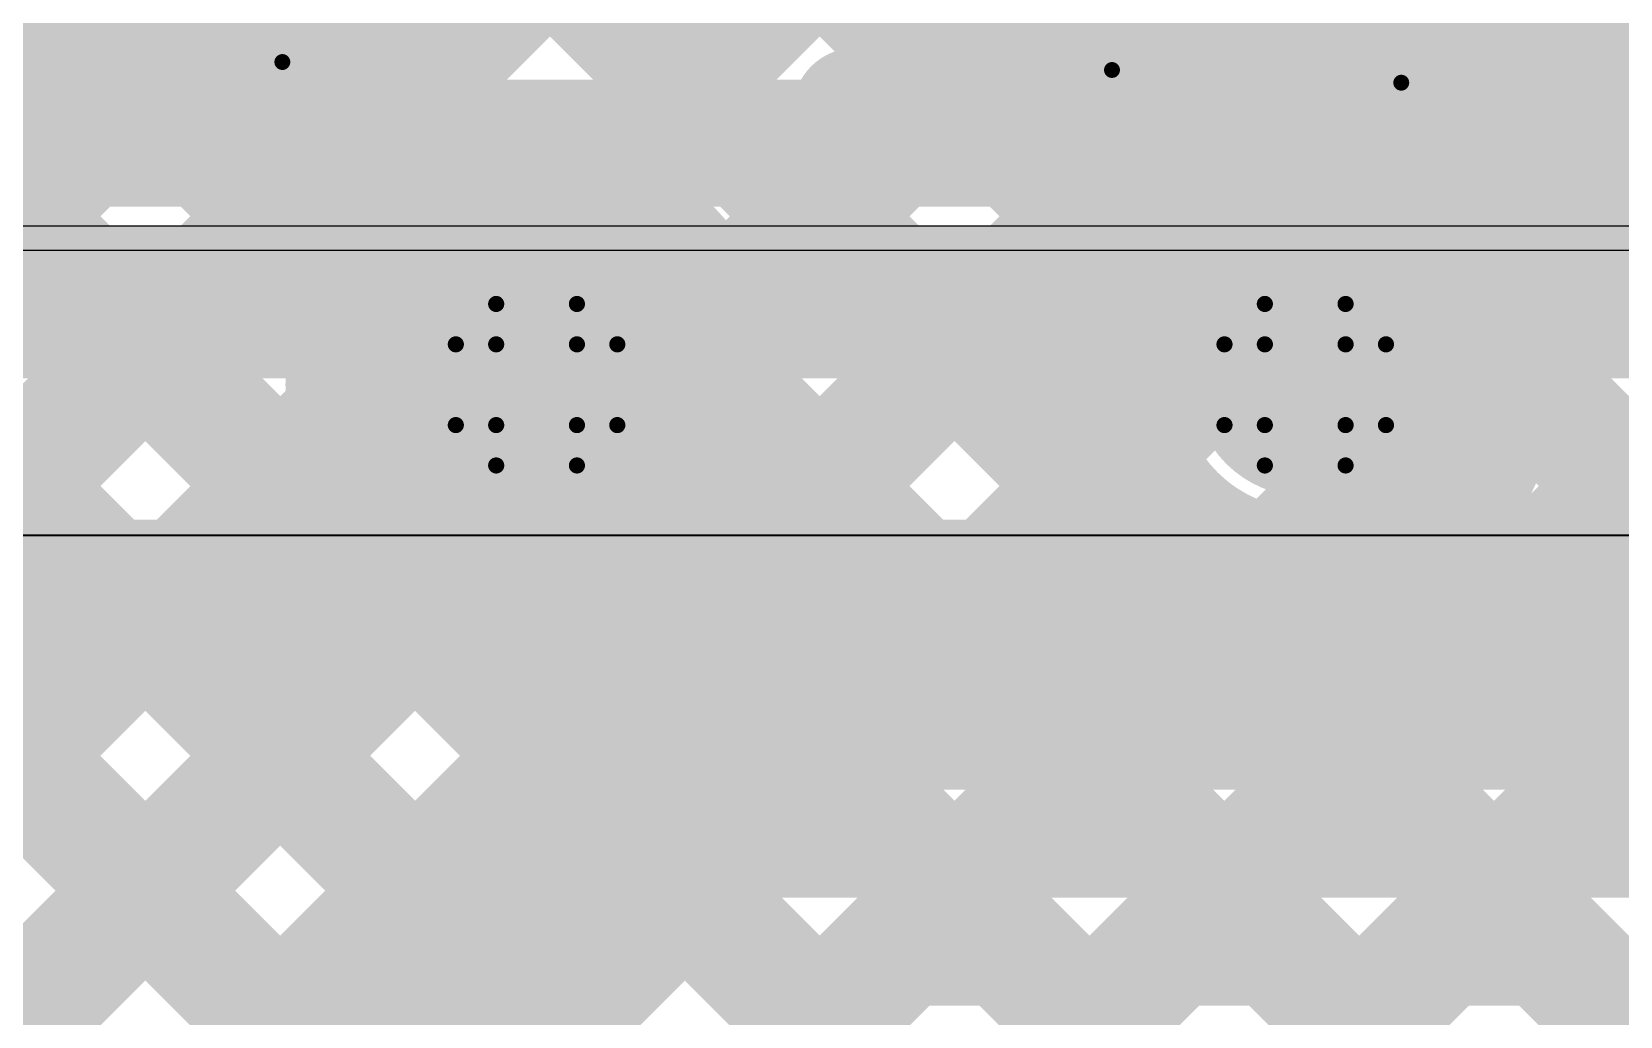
# Model space of a CAD drawing. Header units: millimetres. Extents: x 13 to 259, y -2 to 326.
# Drawn here: x 83.647 to 88.644, y 124.339 to 127.435 of the extents above; entities that cross this region are included whole.
import ezdxf

# ---------------------------------------------------------------- set-up
doc = ezdxf.new("R2010")
doc.units = ezdxf.units.MM
for name, color, linetype in [('BottomLayer', 5, 'Continuous'), ('BottomSolder', 6, 'Continuous'), ('ConnectLayer', 7, 'Continuous'), ('DrillDrawing', 1, 'Continuous'), ('Mechanical14', 56, 'Continuous'), ('Mechanical15', 56, 'Continuous'), ('Mechanical34', 56, 'Continuous'), ('Mechanical8', 56, 'Continuous'), ('MidLayer1', 16, 'Continuous'), ('MidLayer2', 76, 'Continuous'), ('MidLayer3', 90, 'Continuous'), ('MidLayer4', 156, 'Continuous'), ('MidLayer5', 130, 'Continuous'), ('MidLayer6', 216, 'Continuous'), ('MultiLayer', 9, 'Continuous'), ('TopLayer', 1, 'Continuous'), ('TopPaste', 8, 'Continuous'), ('TopSolder', 216, 'Continuous')]:
    doc.layers.add(name, color=color, linetype=linetype)

# ---------------------------------------------------------------- blocks, each defined once
blk = doc.blocks.new('RESC1005X40N_163')
at = {"layer": 'Mechanical14', "const_width": 0.1}
for points in [[(-0.5, 0.25), (0.5, 0.25)], [(-0.5, -0.25), (-0.5, 0.25)], [(0.5, -0.25), (0.5, 0.25)], [(-0.5, -0.25), (0.5, -0.25)]]:
    blk.add_lwpolyline(points, dxfattribs=at)
at = {"layer": 'Mechanical14', "const_width": 0.05}
for points in [[(-0.525, 0.25, 1), (-0.475, 0.25, 1)], [(-0.525, 0.25, 1), (-0.475, 0.25, 1)], [(0.475, 0.25, 1), (0.525, 0.25, 1)], [(0.475, 0.25, 1), (0.525, 0.25, 1)], [(-0.525, -0.25, 1), (-0.475, -0.25, 1)], [(-0.525, -0.25, 1), (-0.475, -0.25, 1)], [(0.475, -0.25, 1), (0.525, -0.25, 1)], [(0.475, -0.25, 1), (0.525, -0.25, 1)]]:
    blk.add_lwpolyline(points, format="xyb", close=True, dxfattribs=at)
at = {"layer": 'Mechanical15', "const_width": 0.05}
for points in [[(0, -0.5), (0, 0.5)], [(-0.91, 0.46), (0.91, 0.46)], [(-0.91, -0.46), (-0.91, 0.46)], [(0.91, -0.46), (0.91, 0.46)], [(-0.5, 0), (0.5, 0)], [(-0.91, -0.46), (0.91, -0.46)]]:
    blk.add_lwpolyline(points, dxfattribs=at)
at = {"layer": 'Mechanical15'}
for points, const_width in [([(-0.0125, 0.5, 1), (0.0125, 0.5, 1)], 0.025), ([(-0.9225, 0.46, 1), (-0.8975, 0.46, 1)], 0.025), ([(-0.9225, 0.46, 1), (-0.8975, 0.46, 1)], 0.025), ([(0.8975, 0.46, 1), (0.9225, 0.46, 1)], 0.025), ([(0.8975, 0.46, 1), (0.9225, 0.46, 1)], 0.025), ([(0.35, 0, 1), (-0.35, 0, 1)], 0.05), ([(-0.5125, 0, 1), (-0.4875, 0, 1)], 0.025), ([(-0.3625, 0, 1), (-0.3375, 0, 1)], 0.025), ([(0.3375, 0, 1), (0.3625, 0, 1)], 0.025), ([(0.4875, 0, 1), (0.5125, 0, 1)], 0.025), ([(-0.9225, -0.46, 1), (-0.8975, -0.46, 1)], 0.025), ([(-0.9225, -0.46, 1), (-0.8975, -0.46, 1)], 0.025), ([(0.8975, -0.46, 1), (0.9225, -0.46, 1)], 0.025), ([(0.8975, -0.46, 1), (0.9225, -0.46, 1)], 0.025), ([(-0.0125, -0.5, 1), (0.0125, -0.5, 1)], 0.025)]:
    blk.add_lwpolyline(points, format="xyb", close=True, dxfattribs=dict(at, const_width=const_width))
at = {"layer": 'TopLayer'}
for points in [[(-0.18, -0.31), (-0.18, 0.31), (-0.76, -0.31), (-0.76, 0.31)], [(0.76, -0.31), (0.76, 0.31), (0.18, -0.31), (0.18, 0.31)]]:
    blk.add_solid(points, dxfattribs=at)
at = {"layer": 'TopPaste'}
for points in [[(-0.18, -0.31), (-0.18, 0.31), (-0.76, -0.31), (-0.76, 0.31)], [(0.76, -0.31), (0.76, 0.31), (0.18, -0.31), (0.18, 0.31)]]:
    blk.add_solid(points, dxfattribs=at)
at = {"layer": 'TopSolder'}
for points in [[(-0.0784, -0.4116), (-0.0784, 0.4116), (-0.8616, -0.4116), (-0.8616, 0.4116)], [(0.8616, -0.4116), (0.8616, 0.4116), (0.0784, -0.4116), (0.0784, 0.4116)]]:
    blk.add_solid(points, dxfattribs=at)
blk = doc.blocks.new('CAPC1005X55N_166')
at = {"layer": 'Mechanical14', "const_width": 0.1}
for points in [[(-0.5249, 0.2751), (-0.5249, -0.2749)], [(0.5251, 0.2751), (-0.5249, 0.2751)], [(0.5251, 0.2751), (0.5251, -0.2749)], [(0.5251, -0.2749), (-0.5249, -0.2749)]]:
    blk.add_lwpolyline(points, dxfattribs=at)
at = {"layer": 'Mechanical14', "const_width": 0.05}
for points in [[(-0.5499, 0.2751, 1), (-0.5, 0.2751, 1)], [(-0.5499, 0.2751, 1), (-0.5, 0.2751, 1)], [(0.5001, 0.2751, 1), (0.55, 0.2751, 1)], [(0.5001, 0.2751, 1), (0.55, 0.2751, 1)], [(-0.5499, -0.2749, 1), (-0.5, -0.2749, 1)], [(-0.5499, -0.2749, 1), (-0.5, -0.2749, 1)], [(0.5001, -0.2749, 1), (0.55, -0.2749, 1)], [(0.5001, -0.2749, 1), (0.55, -0.2749, 1)]]:
    blk.add_lwpolyline(points, format="xyb", close=True, dxfattribs=at)
at = {"layer": 'Mechanical15', "const_width": 0.05}
for points in [[(0, 0.5), (0, -0.5)], [(-0.91, 0.46), (-0.91, -0.46)], [(0.91, 0.46), (-0.91, 0.46)], [(0.91, 0.46), (0.91, -0.46)], [(0.5, 0), (-0.5, 0)], [(0.91, -0.46), (-0.91, -0.46)]]:
    blk.add_lwpolyline(points, dxfattribs=at)
at = {"layer": 'Mechanical15', "const_width": 0.025}
for points in [[(-0.0125, 0.5, 1), (0.0125, 0.5, 1)], [(-0.9225, 0.46, 1), (-0.8975, 0.46, 1)], [(-0.9225, 0.46, 1), (-0.8975, 0.46, 1)], [(0.8975, 0.46, 1), (0.9225, 0.46, 1)], [(0.8975, 0.46, 1), (0.9225, 0.46, 1)], [(-0.5125, 0, 1), (-0.4875, 0, 1)], [(0.4875, 0, 1), (0.5125, 0, 1)], [(-0.9225, -0.46, 1), (-0.8975, -0.46, 1)], [(-0.9225, -0.46, 1), (-0.8975, -0.46, 1)], [(0.8975, -0.46, 1), (0.9225, -0.46, 1)], [(0.8975, -0.46, 1), (0.9225, -0.46, 1)], [(-0.0125, -0.5, 1), (0.0125, -0.5, 1)]]:
    blk.add_lwpolyline(points, format="xyb", close=True, dxfattribs=at)
at = {"layer": 'TopLayer'}
for points in [[(-0.76, -0.31), (-0.14, -0.31), (-0.76, 0.31), (-0.14, 0.31)], [(0.14, -0.31), (0.76, -0.31), (0.14, 0.31), (0.76, 0.31)]]:
    blk.add_solid(points, dxfattribs=at)
at = {"layer": 'TopPaste'}
for points in [[(-0.76, -0.31), (-0.14, -0.31), (-0.76, 0.31), (-0.14, 0.31)], [(0.14, -0.31), (0.76, -0.31), (0.14, 0.31), (0.76, 0.31)]]:
    blk.add_solid(points, dxfattribs=at)
at = {"layer": 'TopSolder'}
for points in [[(-0.8616, -0.4116), (-0.0384, -0.4116), (-0.8616, 0.4116), (-0.0384, 0.4116)], [(0.0384, -0.4116), (0.8616, -0.4116), (0.0384, 0.4116), (0.8616, 0.4116)]]:
    blk.add_solid(points, dxfattribs=at)

msp = doc.modelspace()

# ---------------------------------------------------------------- linework, layer by layer
at = {"layer": 'BottomLayer', "const_width": 0.25}
for points in [[(85.1097, 126.325, 1), (85.3597, 126.325, 1)], [(87.5279, 126.325, 1), (87.7779, 126.325, 1)]]:
    msp.add_lwpolyline(points, format="xyb", close=True, dxfattribs=at)
at = {"layer": 'BottomSolder', "const_width": 0.3516}
for points in [[(85.0589, 126.325, 1), (85.4105, 126.325, 1)], [(87.4771, 126.325, 1), (87.8287, 126.325, 1)]]:
    msp.add_lwpolyline(points, format="xyb", close=True, dxfattribs=at)
at = {"layer": 'ConnectLayer'}
for p, q in [((70.7, 126.825), (101.8751, 126.825)), ((100.8311, 125.85), (70.7, 125.85))]:
    msp.add_line(p, q, dxfattribs=at)
at = {"layer": 'ConnectLayer', "const_width": 0.4}
for points in [[(71.5291, 136.36), (84.5491, 123.34)], [(83.3339, 126.6088), (86.9363, 130.2112)], [(83.3339, 126.6088), (86.9363, 130.2112)], [(83.3339, 126.6088), (86.9363, 130.2112)], [(80.8384, 123.2648), (87.2848, 129.7112)], [(80.8384, 123.2648), (87.2848, 129.7112)], [(82.0507, 124.4771), (87.2848, 129.7112)], [(84.6583, 127.0846), (87.2848, 129.7111)], [(84.4478, 129.3808), (86.7441, 127.0846)], [(84.4479, 129.3809), (87.1678, 126.6609)], [(84.4479, 129.3809), (87.1678, 126.6609)], [(84.4479, 129.3809), (87.1678, 126.6609)], [(83.9664, 129.0138), (85.8955, 127.0846)], [(83.9665, 129.0138), (90.0048, 122.9754)], [(83.9665, 129.0138), (90.0048, 122.9754)], [(83.9665, 129.0138), (87.7288, 125.2514)], [(85.3295, 126.9073), (87.0385, 128.6163)], [(85.3295, 126.9073), (87.0385, 128.6163)], [(85.3295, 126.9073), (87.0385, 128.6163)], [(85.5068, 127.0846), (87.0385, 128.6163)], [(83.5696, 128.5621), (85.217, 126.9147)], [(83.5696, 128.5621), (85.217, 126.9147)], [(83.5696, 128.5621), (85.217, 126.9147)], [(88.2353, 126.4191), (90.2743, 128.4581)], [(88.2353, 126.4191), (90.2743, 128.4581)], [(83.643, 127.6402), (84.7028, 126.5804)], [(83.643, 127.6402), (84.7028, 126.5804)], [(83.643, 127.6402), (84.7028, 126.5804)], [(85.7913, 126.5207), (86.9107, 127.64)], [(85.7913, 126.5207), (86.9107, 127.64)], [(85.7913, 126.5207), (86.9107, 127.64)], [(86.3554, 127.0846), (86.9107, 127.64)], [(84.5305, 127.6011), (85.047, 127.0846)], [(84.9048, 122.24), (90.1572, 127.4924)], [(84.9048, 122.24), (90.1572, 127.4924)], [(80.4367, 127.4524), (84.5491, 123.34)], [(80.4367, 127.4524), (84.5491, 123.34)], [(87.8491, 126.8814), (88.1981, 127.2304)], [(87.8491, 126.8814), (88.1981, 127.2304)], [(88.0524, 127.0846), (88.1982, 127.2304)], [(83.0951, 122.9759), (87.326, 127.2068)], [(83.0951, 122.9759), (87.326, 127.2068)], [(83.2092, 127.2255), (88.1947, 122.24)], [(83.2092, 127.2255), (88.1947, 122.24)], [(83.2092, 127.2255), (85.4597, 124.9749)], [(83.3092, 123.19), (87.326, 127.2068)], [(83.8098, 127.0846), (83.9364, 127.2113)], [(84.066, 127.2171), (84.1985, 127.0846)], [(87.2039, 127.0846), (87.3261, 127.2068)], [(87.4519, 127.1859), (87.6639, 126.9739)], [(87.4921, 127.1851), (87.5926, 127.0846)], [(87.4923, 127.1851), (87.7751, 126.9022)], [(87.4923, 127.1851), (87.7751, 126.9022)], [(88.3336, 127.1921), (88.4411, 127.0846)], [(88.3337, 127.1921), (92.2613, 123.2645)], [(88.3337, 127.1921), (92.2613, 123.2645)], [(82.15, 127.0846), (91.85, 127.0846)], [(87.9162, 125.2514), (89.5098, 126.845)], [(87.975, 126.845), (89.7923, 126.845)], [(88.2353, 126.4191), (88.6613, 126.845)], [(88.6808, 126.845), (90.2744, 125.2514)], [(80.8384, 123.2648), (84.1182, 126.5446)], [(81.1391, 122.717), (84.9668, 126.5446)], [(82.15, 126.5446), (91.85, 126.5446)], [(82.193, 126.5446), (85.9607, 122.777)], [(82.6078, 123.3372), (85.8153, 126.5446)], [(83.0415, 126.5446), (86.3012, 123.285)], [(83.0951, 122.9759), (86.6638, 126.5446)], [(83.89, 126.5446), (88.1947, 122.24)], [(84.1633, 123.1956), (87.5123, 126.5446)], [(84.7386, 126.5446), (88.1245, 123.1587)], [(84.9048, 122.24), (89.2094, 126.5446)], [(84.9753, 123.159), (88.3609, 126.5446)], [(85.5871, 126.5446), (88.9323, 123.1995)], [(86.4356, 126.5446), (90.0048, 122.9754)], [(86.7985, 123.2852), (90.0579, 126.5446)], [(87.1394, 122.7776), (90.9065, 126.5446)], [(87.2842, 126.5446), (90.4917, 123.3371)], [(88.1327, 126.5446), (91.961, 122.7163)], [(88.2301, 126.4472), (91.961, 122.7163)], [(88.2301, 126.4472), (91.961, 122.7163)], [(88.2301, 126.4472), (89.4259, 125.2514)], [(85.8245, 126.3073), (88.9323, 123.1995)], [(85.8245, 126.3073), (88.9323, 123.1995)], [(85.8245, 126.3073), (86.8803, 125.2514)], [(81.1391, 122.717), (84.6524, 126.2302)], [(81.1391, 122.717), (84.6524, 126.2302)], [(82.0507, 123.6285), (84.6524, 126.2302)], [(83.3919, 126.1942), (86.3012, 123.285)], [(83.3919, 126.1942), (86.3012, 123.285)], [(83.3919, 126.1942), (85.0355, 124.5507)], [(84.1633, 123.1956), (87.0965, 126.1287)], [(84.1633, 123.1956), (87.0965, 126.1287)], [(86.2191, 125.2514), (87.0965, 126.1287)], [(86.7985, 123.2852), (89.554, 126.0407)], [(86.7985, 123.2852), (89.554, 126.0407)], [(88.7647, 125.2514), (89.554, 126.0407)], [(82.0507, 125.8384), (84.187, 123.7021)], [(87.9888, 125.84), (90.4917, 123.3371)], [(87.9888, 125.84), (90.4917, 123.3371)], [(87.9888, 125.84), (88.5774, 125.2514)], [(85.4901, 125.7931), (88.1245, 123.1587)], [(85.4901, 125.7931), (88.1245, 123.1587)], [(85.4901, 125.7931), (86.0318, 125.2514)], [(82.6078, 123.3372), (85.0391, 125.7684)], [(82.6078, 123.3372), (85.0391, 125.7684)], [(82.6078, 123.3372), (85.0391, 125.7684)], [(82.9796, 125.758), (85.9607, 122.777)], [(82.9796, 125.758), (85.9607, 122.777)], [(82.9796, 125.758), (84.6112, 124.1264)], [(84.9753, 123.159), (87.5588, 125.7426)], [(84.9753, 123.159), (87.5588, 125.7426)], [(87.0677, 125.2514), (87.5588, 125.7426)], [(87.1394, 122.7776), (90.0974, 125.7356)], [(87.1394, 122.7776), (90.0974, 125.7356)], [(73.0978, 125.5034), (97.5023, 125.5034)], [(81.1391, 122.717), (83.9255, 125.5034)], [(82.3857, 125.5034), (84.549, 123.34)], [(82.6078, 123.3372), (84.774, 125.5034)], [(83.0951, 122.9759), (85.6226, 125.5034)], [(83.2342, 125.5034), (85.9607, 122.7769)], [(84.0827, 125.5034), (86.3012, 123.2849)], [(84.1633, 123.1956), (86.4711, 125.5034)], [(84.9048, 122.24), (88.1681, 125.5034)], [(84.9313, 125.5034), (88.1946, 122.24)], [(84.9753, 123.159), (87.3196, 125.5034)], [(85.7798, 125.5034), (88.1245, 123.1587)], [(86.6283, 125.5034), (88.9319, 123.1997)], [(86.7985, 123.2852), (89.0167, 125.5034)], [(87.1394, 122.7776), (89.8652, 125.5034)], [(87.4769, 125.5034), (90.0048, 122.9754)], [(88.3254, 125.5034), (90.4916, 123.3371)], [(85.9185, 125.2514), (94.0822, 125.2514)], [(83.6748, 123.19), (85.6074, 125.1225)]]:
    msp.add_lwpolyline(points, dxfattribs=at)
for points in [[(83.665, 127.8, -2.139138), (82.9704, 128.3806)], [(83.665, 127.8, -2.139138), (82.9704, 128.3806)], [(83.665, 127.8, -2.139138), (82.9704, 128.3806)], [(87.955, 127.4184, -1.567485), (87.4546, 128.3642)], [(87.955, 127.4184, -1.567485), (87.4546, 128.3642)], [(87.955, 127.4184, -1.567485), (87.4546, 128.3642)], [(87.4519, 127.1859, -0.947488), (87.4546, 128.3642)], [(89.015, 127.775, -0.718623), (87.955, 127.4184)], [(89.015, 127.775, -0.718623), (87.955, 127.4184)], [(89.015, 127.775, -0.718623), (87.955, 127.4184)], [(87.7499, 126.907, -0.062143), (87.6639, 126.9739)], [(87.7499, 126.907, -0.062143), (87.6639, 126.9739)], [(88.2429, 126.325, -2.727701), (87.7499, 126.907)], [(87.9266, 126.8477, -0.279029), (88.2429, 126.325)], [(85.6074, 125.1225, -0.198912), (85.9185, 125.2514)], [(85.6074, 125.1225, -0.198912), (85.9185, 125.2514)]]:
    msp.add_lwpolyline(points, format="xyb", dxfattribs=at)
at = {"layer": 'ConnectLayer'}
for points, const_width in [([(84.565, 127.8, 1), (83.385, 127.8, 1)], 0.4), ([(84.4305, 127.6011, 1), (84.6305, 127.6011, 1)], 0.2), ([(87.855, 127.4184, 1), (88.055, 127.4184, 1)], 0.2), ([(87.855, 127.4184, 1), (88.055, 127.4184, 1)], 0.2), ([(87.855, 127.4184, 1), (88.055, 127.4184, 1)], 0.2), ([(87.855, 127.4184, 1), (88.055, 127.4184, 1)], 0.2), ([(87.855, 127.4184, 1), (88.055, 127.4184, 1)], 0.2), ([(87.855, 127.4184, 1), (88.055, 127.4184, 1)], 0.2), ([(88.0981, 127.2304, 1), (88.2981, 127.2304, 1)], 0.2), ([(88.0981, 127.2304, 1), (88.2981, 127.2304, 1)], 0.2), ([(88.0982, 127.2304, 1), (88.2982, 127.2304, 1)], 0.2), ([(83.8364, 127.2113, 1), (84.0364, 127.2113, 1)], 0.2), ([(83.966, 127.2171, 1), (84.166, 127.2171, 1)], 0.2), ([(87.226, 127.2068, 1), (87.426, 127.2068, 1)], 0.2), ([(87.226, 127.2068, 1), (87.426, 127.2068, 1)], 0.2), ([(87.226, 127.2068, 1), (87.426, 127.2068, 1)], 0.2), ([(87.2261, 127.2068, 1), (87.4261, 127.2068, 1)], 0.2), ([(87.3519, 127.1859, 1), (87.5519, 127.1859, 1)], 0.2), ([(87.3519, 127.1859, 1), (87.5519, 127.1859, 1)], 0.2), ([(87.3921, 127.1851, 1), (87.5921, 127.1851, 1)], 0.2), ([(87.3923, 127.1851, 1), (87.5923, 127.1851, 1)], 0.2), ([(87.3923, 127.1851, 1), (87.5923, 127.1851, 1)], 0.2), ([(88.2336, 127.1921, 1), (88.4336, 127.1921, 1)], 0.2), ([(88.2337, 127.1921, 1), (88.4337, 127.1921, 1)], 0.2), ([(88.2337, 127.1921, 1), (88.4337, 127.1921, 1)], 0.2), ([(83.7098, 127.0846, 1), (83.9098, 127.0846, 1)], 0.2), ([(84.0985, 127.0846, 1), (84.2985, 127.0846, 1)], 0.2), ([(84.5583, 127.0846, 1), (84.7583, 127.0846, 1)], 0.2), ([(84.947, 127.0846, 1), (85.147, 127.0846, 1)], 0.2), ([(85.4068, 127.0846, 1), (85.6068, 127.0846, 1)], 0.2), ([(85.7955, 127.0846, 1), (85.9955, 127.0846, 1)], 0.2), ([(86.2554, 127.0846, 1), (86.4554, 127.0846, 1)], 0.2), ([(86.6441, 127.0846, 1), (86.8441, 127.0846, 1)], 0.2), ([(87.1039, 127.0846, 1), (87.3039, 127.0846, 1)], 0.2), ([(87.4926, 127.0846, 1), (87.6926, 127.0846, 1)], 0.2), ([(87.9524, 127.0846, 1), (88.1524, 127.0846, 1)], 0.2), ([(88.3411, 127.0846, 1), (88.5411, 127.0846, 1)], 0.2), ([(87.5639, 126.9739, 1), (87.7639, 126.9739, 1)], 0.2), ([(87.5639, 126.9739, 1), (87.7639, 126.9739, 1)], 0.2), ([(87.5639, 126.9739, 1), (87.7639, 126.9739, 1)], 0.2), ([(85.8247, 126.325, 1), (84.6447, 126.325, 1)], 0.4), ([(85.8247, 126.325, 1), (84.6447, 126.325, 1)], 0.4), ([(85.8247, 126.325, 1), (84.6447, 126.325, 1)], 0.4), ([(85.117, 126.9147, 1), (85.317, 126.9147, 1)], 0.2), ([(85.117, 126.9147, 1), (85.317, 126.9147, 1)], 0.2), ([(85.117, 126.9147, 1), (85.317, 126.9147, 1)], 0.2), ([(85.2295, 126.9073, 1), (85.4295, 126.9073, 1)], 0.2), ([(85.2295, 126.9073, 1), (85.4295, 126.9073, 1)], 0.2), ([(85.2295, 126.9073, 1), (85.4295, 126.9073, 1)], 0.2), ([(88.2429, 126.325, 1), (87.0629, 126.325, 1)], 0.4), ([(88.2429, 126.325, 1), (87.0629, 126.325, 1)], 0.4), ([(87.6499, 126.907, 1), (87.8499, 126.907, 1)], 0.2), ([(87.6499, 126.907, 1), (87.8499, 126.907, 1)], 0.2), ([(87.6499, 126.907, 1), (87.8499, 126.907, 1)], 0.2), ([(87.6751, 126.9022, 1), (87.8751, 126.9022, 1)], 0.2), ([(87.6751, 126.9022, 1), (87.8751, 126.9022, 1)], 0.2), ([(87.7491, 126.8814, 1), (87.9491, 126.8814, 1)], 0.2), ([(87.7491, 126.8814, 1), (87.9491, 126.8814, 1)], 0.2), ([(87.8266, 126.8477, 1), (88.0266, 126.8477, 1)], 0.2), ([(87.875, 126.845, 1), (88.075, 126.845, 1)], 0.2), ([(88.5613, 126.845, 1), (88.7613, 126.845, 1)], 0.2), ([(88.5808, 126.845, 1), (88.7808, 126.845, 1)], 0.2), ([(87.0678, 126.6609, 1), (87.2678, 126.6609, 1)], 0.2), ([(87.0678, 126.6609, 1), (87.2678, 126.6609, 1)], 0.2), ([(87.0678, 126.6609, 1), (87.2678, 126.6609, 1)], 0.2), ([(84.6028, 126.5804, 1), (84.8028, 126.5804, 1)], 0.2), ([(84.6028, 126.5804, 1), (84.8028, 126.5804, 1)], 0.2), ([(84.6028, 126.5804, 1), (84.8028, 126.5804, 1)], 0.2), ([(83.79, 126.5446, 1), (83.99, 126.5446, 1)], 0.2), ([(84.0182, 126.5446, 1), (84.2182, 126.5446, 1)], 0.2), ([(84.6386, 126.5446, 1), (84.8386, 126.5446, 1)], 0.2), ([(84.8668, 126.5446, 1), (85.0668, 126.5446, 1)], 0.2), ([(85.4871, 126.5446, 1), (85.6871, 126.5446, 1)], 0.2), ([(85.7153, 126.5446, 1), (85.9153, 126.5446, 1)], 0.2), ([(86.3356, 126.5446, 1), (86.5356, 126.5446, 1)], 0.2), ([(86.5638, 126.5446, 1), (86.7638, 126.5446, 1)], 0.2), ([(87.1842, 126.5446, 1), (87.3842, 126.5446, 1)], 0.2), ([(87.4123, 126.5446, 1), (87.6123, 126.5446, 1)], 0.2), ([(88.0327, 126.5446, 1), (88.2327, 126.5446, 1)], 0.2), ([(88.2609, 126.5446, 1), (88.4609, 126.5446, 1)], 0.2), ([(85.6913, 126.5207, 1), (85.8913, 126.5207, 1)], 0.2), ([(85.6913, 126.5207, 1), (85.8913, 126.5207, 1)], 0.2), ([(85.6913, 126.5207, 1), (85.8913, 126.5207, 1)], 0.2), ([(88.1301, 126.4472, 1), (88.3301, 126.4472, 1)], 0.2), ([(88.1301, 126.4472, 1), (88.3301, 126.4472, 1)], 0.2), ([(88.1301, 126.4472, 1), (88.3301, 126.4472, 1)], 0.2), ([(88.1353, 126.4191, 1), (88.3353, 126.4191, 1)], 0.2), ([(88.1353, 126.4191, 1), (88.3353, 126.4191, 1)], 0.2), ([(88.1353, 126.4191, 1), (88.3353, 126.4191, 1)], 0.2), ([(84.5447, 126.325, 1), (84.7447, 126.325, 1)], 0.2), ([(84.5447, 126.325, 1), (84.7447, 126.325, 1)], 0.2), ([(84.5447, 126.325, 1), (84.7447, 126.325, 1)], 0.2), ([(85.7245, 126.3073, 1), (85.9245, 126.3073, 1)], 0.2), ([(85.7245, 126.3073, 1), (85.9245, 126.3073, 1)], 0.2), ([(85.7245, 126.3073, 1), (85.9245, 126.3073, 1)], 0.2), ([(85.7247, 126.325, 1), (85.9247, 126.325, 1)], 0.2), ([(85.7247, 126.325, 1), (85.9247, 126.325, 1)], 0.2), ([(85.7247, 126.325, 1), (85.9247, 126.325, 1)], 0.2), ([(86.9629, 126.325, 1), (87.1629, 126.325, 1)], 0.2), ([(86.9629, 126.325, 1), (87.1629, 126.325, 1)], 0.2), ([(88.1429, 126.325, 1), (88.3429, 126.325, 1)], 0.2), ([(88.1429, 126.325, 1), (88.3429, 126.325, 1)], 0.2), ([(88.1429, 126.325, 1), (88.3429, 126.325, 1)], 0.2), ([(88.1429, 126.325, 1), (88.3429, 126.325, 1)], 0.2), ([(84.5524, 126.2302, 1), (84.7524, 126.2302, 1)], 0.2), ([(84.5524, 126.2302, 1), (84.7524, 126.2302, 1)], 0.2), ([(84.5524, 126.2302, 1), (84.7524, 126.2302, 1)], 0.2), ([(86.9965, 126.1287, 1), (87.1965, 126.1287, 1)], 0.2), ([(86.9965, 126.1287, 1), (87.1965, 126.1287, 1)], 0.2), ([(86.9965, 126.1287, 1), (87.1965, 126.1287, 1)], 0.2), ([(87.8888, 125.84, 1), (88.0888, 125.84, 1)], 0.2), ([(87.8888, 125.84, 1), (88.0888, 125.84, 1)], 0.2), ([(87.8888, 125.84, 1), (88.0888, 125.84, 1)], 0.2), ([(85.3901, 125.7931, 1), (85.5901, 125.7931, 1)], 0.2), ([(85.3901, 125.7931, 1), (85.5901, 125.7931, 1)], 0.2), ([(85.3901, 125.7931, 1), (85.5901, 125.7931, 1)], 0.2), ([(84.9391, 125.7684, 1), (85.1391, 125.7684, 1)], 0.2), ([(84.9391, 125.7684, 1), (85.1391, 125.7684, 1)], 0.2), ([(84.9391, 125.7684, 1), (85.1391, 125.7684, 1)], 0.2), ([(87.4588, 125.7426, 1), (87.6588, 125.7426, 1)], 0.2), ([(87.4588, 125.7426, 1), (87.6588, 125.7426, 1)], 0.2), ([(87.4588, 125.7426, 1), (87.6588, 125.7426, 1)], 0.2), ([(83.8255, 125.5034, 1), (84.0255, 125.5034, 1)], 0.2), ([(83.9827, 125.5034, 1), (84.1827, 125.5034, 1)], 0.2), ([(84.674, 125.5034, 1), (84.874, 125.5034, 1)], 0.2), ([(84.8313, 125.5034, 1), (85.0313, 125.5034, 1)], 0.2), ([(85.5226, 125.5034, 1), (85.7226, 125.5034, 1)], 0.2), ([(85.6798, 125.5034, 1), (85.8798, 125.5034, 1)], 0.2), ([(86.3711, 125.5034, 1), (86.5711, 125.5034, 1)], 0.2), ([(86.5283, 125.5034, 1), (86.7283, 125.5034, 1)], 0.2), ([(87.2196, 125.5034, 1), (87.4196, 125.5034, 1)], 0.2), ([(87.3769, 125.5034, 1), (87.5769, 125.5034, 1)], 0.2), ([(88.0681, 125.5034, 1), (88.2681, 125.5034, 1)], 0.2), ([(88.2254, 125.5034, 1), (88.4254, 125.5034, 1)], 0.2), ([(85.8185, 125.2514, 1), (86.0185, 125.2514, 1)], 0.2), ([(85.8185, 125.2514, 1), (86.0185, 125.2514, 1)], 0.2), ([(85.8185, 125.2514, 1), (86.0185, 125.2514, 1)], 0.2), ([(85.9318, 125.2514, 1), (86.1318, 125.2514, 1)], 0.2), ([(86.1191, 125.2514, 1), (86.3191, 125.2514, 1)], 0.2), ([(86.7803, 125.2514, 1), (86.9803, 125.2514, 1)], 0.2), ([(86.9677, 125.2514, 1), (87.1677, 125.2514, 1)], 0.2), ([(87.6288, 125.2514, 1), (87.8288, 125.2514, 1)], 0.2), ([(87.8162, 125.2514, 1), (88.0162, 125.2514, 1)], 0.2), ([(88.4774, 125.2514, 1), (88.6774, 125.2514, 1)], 0.2), ([(88.6647, 125.2514, 1), (88.8647, 125.2514, 1)], 0.2), ([(85.5074, 125.1225, 1), (85.7074, 125.1225, 1)], 0.2), ([(85.5074, 125.1225, 1), (85.7074, 125.1225, 1)], 0.2), ([(85.5074, 125.1225, 1), (85.7074, 125.1225, 1)], 0.2), ([(85.3597, 124.9749, 1), (85.5597, 124.9749, 1)], 0.2), ([(84.9355, 124.5507, 1), (85.1355, 124.5507, 1)], 0.2)]:
    msp.add_lwpolyline(points, format="xyb", close=True, dxfattribs=dict(at, const_width=const_width))
at = {"layer": 'DrillDrawing', "const_width": 0.0508}
for points in [[(85.1077, 126.452), (85.1077, 126.579)], [(85.1077, 126.579), (85.3617, 126.579)], [(85.3617, 126.452), (85.3617, 126.579)], [(87.5259, 126.452), (87.5259, 126.579)], [(87.5259, 126.579), (87.7799, 126.579)], [(87.7799, 126.452), (87.7799, 126.579)], [(84.9807, 126.198), (84.9807, 126.452)], [(84.9807, 126.452), (85.1077, 126.452)], [(85.3617, 126.452), (85.4887, 126.452)], [(85.4887, 126.198), (85.4887, 126.452)], [(87.3989, 126.198), (87.3989, 126.452)], [(87.3989, 126.452), (87.5259, 126.452)], [(87.7799, 126.452), (87.9069, 126.452)], [(87.9069, 126.198), (87.9069, 126.452)], [(84.9807, 126.198), (85.1077, 126.198)], [(85.1077, 126.071), (85.1077, 126.198)], [(85.3617, 126.198), (85.4887, 126.198)], [(85.3617, 126.071), (85.3617, 126.198)], [(87.3989, 126.198), (87.5259, 126.198)], [(87.5259, 126.071), (87.5259, 126.198)], [(87.7799, 126.198), (87.9069, 126.198)], [(87.7799, 126.071), (87.7799, 126.198)], [(85.1077, 126.071), (85.3617, 126.071)], [(87.5259, 126.071), (87.7799, 126.071)]]:
    msp.add_lwpolyline(points, dxfattribs=at)
at = {"layer": 'DrillDrawing', "const_width": 0.0254}
for points in [[(85.095, 126.579, 1), (85.1204, 126.579, 1)], [(85.095, 126.579, 1), (85.1204, 126.579, 1)], [(85.349, 126.579, 1), (85.3744, 126.579, 1)], [(85.349, 126.579, 1), (85.3744, 126.579, 1)], [(87.5132, 126.579, 1), (87.5386, 126.579, 1)], [(87.5132, 126.579, 1), (87.5386, 126.579, 1)], [(87.7672, 126.579, 1), (87.7926, 126.579, 1)], [(87.7672, 126.579, 1), (87.7926, 126.579, 1)], [(84.968, 126.452, 1), (84.9934, 126.452, 1)], [(84.968, 126.452, 1), (84.9934, 126.452, 1)], [(85.095, 126.452, 1), (85.1204, 126.452, 1)], [(85.095, 126.452, 1), (85.1204, 126.452, 1)], [(85.349, 126.452, 1), (85.3744, 126.452, 1)], [(85.349, 126.452, 1), (85.3744, 126.452, 1)], [(85.476, 126.452, 1), (85.5014, 126.452, 1)], [(85.476, 126.452, 1), (85.5014, 126.452, 1)], [(87.3862, 126.452, 1), (87.4116, 126.452, 1)], [(87.3862, 126.452, 1), (87.4116, 126.452, 1)], [(87.5132, 126.452, 1), (87.5386, 126.452, 1)], [(87.5132, 126.452, 1), (87.5386, 126.452, 1)], [(87.7672, 126.452, 1), (87.7926, 126.452, 1)], [(87.7672, 126.452, 1), (87.7926, 126.452, 1)], [(87.8942, 126.452, 1), (87.9196, 126.452, 1)], [(87.8942, 126.452, 1), (87.9196, 126.452, 1)], [(84.968, 126.198, 1), (84.9934, 126.198, 1)], [(84.968, 126.198, 1), (84.9934, 126.198, 1)], [(85.095, 126.198, 1), (85.1204, 126.198, 1)], [(85.095, 126.198, 1), (85.1204, 126.198, 1)], [(85.349, 126.198, 1), (85.3744, 126.198, 1)], [(85.349, 126.198, 1), (85.3744, 126.198, 1)], [(85.476, 126.198, 1), (85.5014, 126.198, 1)], [(85.476, 126.198, 1), (85.5014, 126.198, 1)], [(87.3862, 126.198, 1), (87.4116, 126.198, 1)], [(87.3862, 126.198, 1), (87.4116, 126.198, 1)], [(87.5132, 126.198, 1), (87.5386, 126.198, 1)], [(87.5132, 126.198, 1), (87.5386, 126.198, 1)], [(87.7672, 126.198, 1), (87.7926, 126.198, 1)], [(87.7672, 126.198, 1), (87.7926, 126.198, 1)], [(87.8942, 126.198, 1), (87.9196, 126.198, 1)], [(87.8942, 126.198, 1), (87.9196, 126.198, 1)], [(85.095, 126.071, 1), (85.1204, 126.071, 1)], [(85.095, 126.071, 1), (85.1204, 126.071, 1)], [(85.349, 126.071, 1), (85.3744, 126.071, 1)], [(85.349, 126.071, 1), (85.3744, 126.071, 1)], [(87.5132, 126.071, 1), (87.5386, 126.071, 1)], [(87.5132, 126.071, 1), (87.5386, 126.071, 1)], [(87.7672, 126.071, 1), (87.7926, 126.071, 1)], [(87.7672, 126.071, 1), (87.7926, 126.071, 1)]]:
    msp.add_lwpolyline(points, format="xyb", close=True, dxfattribs=at)
at = {"layer": 'Mechanical34', "const_width": 0.1}
for points in [[(71.45, 126.775), (100.095, 126.775)], [(72.475, 125.85), (98.075, 125.85)]]:
    msp.add_lwpolyline(points, dxfattribs=at)
at = {"layer": 'Mechanical8', "const_width": 0.1}
msp.add_lwpolyline([(67.8, 126.6), (98.8, 126.6)], dxfattribs=at)
at = {"layer": 'MidLayer1', "const_width": 0.25}
for points in [[(85.1097, 126.325, 1), (85.3597, 126.325, 1)], [(87.5279, 126.325, 1), (87.7779, 126.325, 1)]]:
    msp.add_lwpolyline(points, format="xyb", close=True, dxfattribs=at)
at = {"layer": 'MidLayer2', "const_width": 0.4}
for points in [[(87.813, 127.185), (88.403, 127.775)], [(86.24, 127.185), (87.813, 127.185)]]:
    msp.add_lwpolyline(points, dxfattribs=at)
at = {"layer": 'MidLayer2'}
for points, const_width in [([(86.14, 127.185, 1), (86.34, 127.185, 1)], 0.2), ([(87.713, 127.185, 1), (87.913, 127.185, 1)], 0.2), ([(87.713, 127.185, 1), (87.913, 127.185, 1)], 0.2), ([(85.1097, 126.325, 1), (85.3597, 126.325, 1)], 0.25), ([(87.5279, 126.325, 1), (87.7779, 126.325, 1)], 0.25)]:
    msp.add_lwpolyline(points, format="xyb", close=True, dxfattribs=dict(at, const_width=const_width))
at = {"layer": 'MidLayer3', "const_width": 0.2}
for points in [[(87.485, 127.775), (87.975, 127.285)], [(87.975, 127.285), (94.653, 127.285)], [(83.8571, 122.75), (85.9185, 124.8114)], [(85.9185, 124.8114), (94.2644, 124.8114)], [(84.55, 122.75), (86.2715, 124.4714)], [(86.2715, 124.4714), (95.7582, 124.4714)]]:
    msp.add_lwpolyline(points, dxfattribs=at)
at = {"layer": 'MidLayer3'}
for points, const_width in [([(87.925, 127.285, 1), (88.025, 127.285, 1)], 0.1), ([(87.925, 127.285, 1), (88.025, 127.285, 1)], 0.1), ([(85.1097, 126.325, 1), (85.3597, 126.325, 1)], 0.25), ([(87.5279, 126.325, 1), (87.7779, 126.325, 1)], 0.25), ([(85.8685, 124.8114, 1), (85.9685, 124.8114, 1)], 0.1), ([(85.8685, 124.8114, 1), (85.9685, 124.8114, 1)], 0.1), ([(86.2215, 124.4714, 1), (86.3215, 124.4714, 1)], 0.1), ([(86.2215, 124.4714, 1), (86.3215, 124.4714, 1)], 0.1)]:
    msp.add_lwpolyline(points, format="xyb", close=True, dxfattribs=dict(at, const_width=const_width))
at = {"layer": 'MidLayer4', "const_width": 0.2}
for points in [[(79.815, 127.04), (102.7054, 127.04)], [(79.55, 125.725), (95.25, 125.725)]]:
    msp.add_lwpolyline(points, dxfattribs=at)
at = {"layer": 'MidLayer4', "const_width": 0.25}
for points in [[(85.1097, 126.325, 1), (85.3597, 126.325, 1)], [(87.5279, 126.325, 1), (87.7779, 126.325, 1)]]:
    msp.add_lwpolyline(points, format="xyb", close=True, dxfattribs=at)
at = {"layer": 'MidLayer5', "const_width": 0.25}
for points in [[(85.1097, 126.325, 1), (85.3597, 126.325, 1)], [(87.5279, 126.325, 1), (87.7779, 126.325, 1)]]:
    msp.add_lwpolyline(points, format="xyb", close=True, dxfattribs=at)
at = {"layer": 'MidLayer6', "const_width": 0.25}
for points in [[(85.1097, 126.325, 1), (85.3597, 126.325, 1)], [(87.5279, 126.325, 1), (87.7779, 126.325, 1)]]:
    msp.add_lwpolyline(points, format="xyb", close=True, dxfattribs=at)
at = {"layer": 'MultiLayer', "const_width": 0.25}
for points in [[(85.1097, 126.325, 1), (85.3597, 126.325, 1)], [(87.5279, 126.325, 1), (87.7779, 126.325, 1)]]:
    msp.add_lwpolyline(points, format="xyb", close=True, dxfattribs=at)
at = {"layer": 'TopLayer'}
for p, q in [((100.3045, 126.7476), (70.7008, 126.7476)), ((70.6994, 125.8524), (99.3078, 125.8524))]:
    msp.add_line(p, q, dxfattribs=at)
at = {"layer": 'TopLayer', "const_width": 0.25}
for points in [[(85.1097, 126.325, 1), (85.3597, 126.325, 1)], [(87.5279, 126.325, 1), (87.7779, 126.325, 1)]]:
    msp.add_lwpolyline(points, format="xyb", close=True, dxfattribs=at)
at = {"layer": 'TopSolder', "const_width": 0.3516}
for points in [[(85.0589, 126.325, 1), (85.4105, 126.325, 1)], [(87.4771, 126.325, 1), (87.8287, 126.325, 1)]]:
    msp.add_lwpolyline(points, format="xyb", close=True, dxfattribs=at)

# ---------------------------------------------------------------- block references
for name, p, rotation in [('CAPC1005X55N_166', (83.525, 127.8), 180), ('RESC1005X40N_163', (87.955, 127.775), 360)]:
    msp.add_blockref(name, p, dxfattribs=dict(rotation=rotation))

doc.saveas('drawing.dxf')
